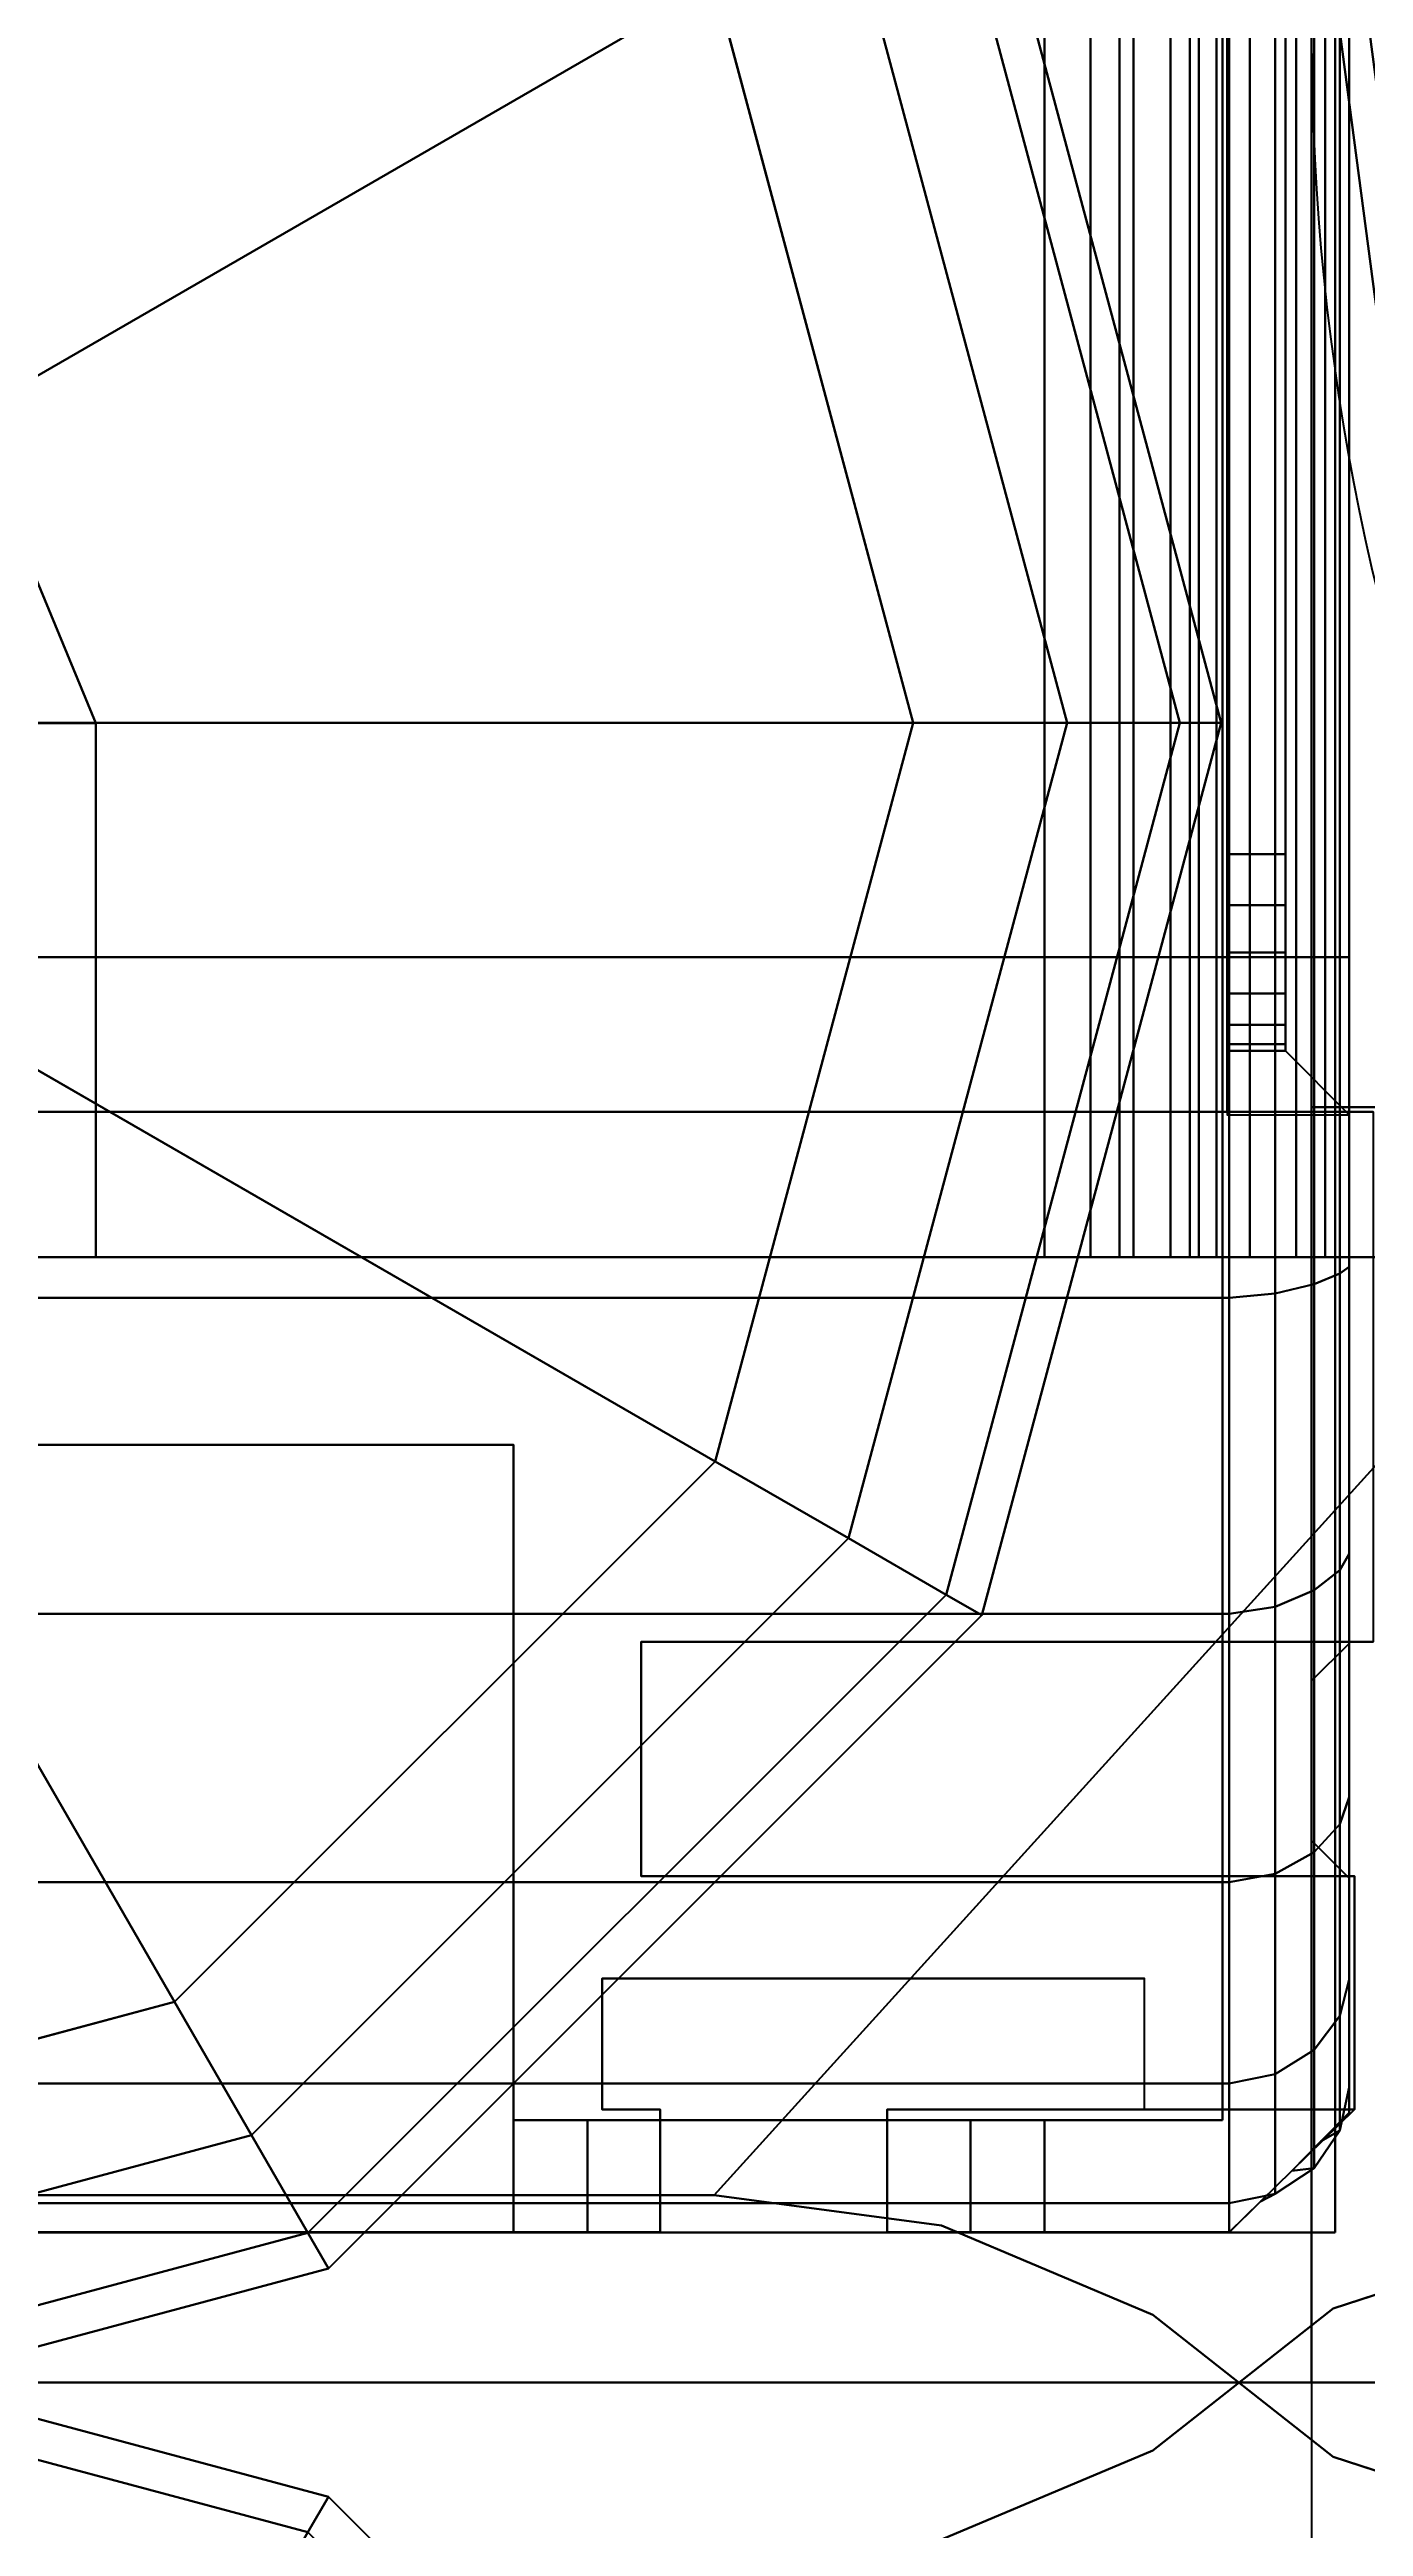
# Model space of a CAD drawing. Extents: x -170 to 1783, y -20 to 1205.
# Drawn here: x 1084.908 to 1085.608, y 255.658 to 256.979 of the extents above; entities that cross this region are included whole.
import ezdxf
from ezdxf.enums import TextEntityAlignment as Align

# ---------------------------------------------------------------- set-up
doc = ezdxf.new("R2010")
doc.units = 0
doc.header["$LTSCALE"] = 96
doc.header["$MEASUREMENT"] = 0
for name, color, linetype in [('A-FURN-3-PANEL-GLIDE', 7, 'Continuous'), ('A-FURN-3-PANEL-GLIDE-HOUSING', 7, 'Continuous'), ('A-FURN-3-PANEL-RACE', 7, 'Continuous'), ('A-FURN-3-PANEL-SIDE1', 7, 'Continuous'), ('A-FURN-3-PANEL-SIDE2', 7, 'Continuous'), ('A-FURN-3-PANEL-TOPCAP', 7, 'Continuous'), ('A-FURN-3-PANEL-TRIM', 7, 'Continuous'), ('A-FURN-3-WKSF-TRIM', 7, 'Continuous'), ('A-FURN-P-PNLS', 7, 'Continuous'), ('A-FURN-P-WKSF', 7, 'Continuous'), ('AFUPD-3-CSPT_3D', 7, 'Continuous'), ('AFUPD-3-RVBK_3D', 7, 'Continuous'), ('AFUPD-P', 7, 'Continuous'), ('MAIN_PANEL', 7, 'Continuous'), ('MAIN_STORAGE', 7, 'Continuous'), ('MAIN_WKSURF', 7, 'Continuous')]:
    doc.layers.add(name, color=color, linetype=linetype)

# ---------------------------------------------------------------- blocks, each defined once
blk = doc.blocks.new('EC-EFN-256')
at = {"layer": 'A-FURN-3-PANEL-GLIDE', "color": 20, "linetype": 'Continuous'}
for points in [[(22.6501, 1.8052, 0.2464), (22.6391, 1.8242, 0.1642), (23.115, 1.9517, 0.1642), (23.115, 1.9297, 0.2464)], [(22.6391, 1.8242, 0.1642), (22.6501, 1.8052, 0.0821), (23.115, 1.9297, 0.0821), (23.115, 1.9517, 0.1642)], [(23.115, 1.9297, 0.2464), (23.115, 1.9517, 0.1642), (23.5909, 1.8242, 0.1642), (23.5799, 1.8052, 0.2464)], [(23.115, 1.9517, 0.1642), (23.115, 1.9297, 0.0821), (23.5799, 1.8052, 0.0821), (23.5909, 1.8242, 0.1642)], [(22.6802, 1.7531, 0.3065), (22.6501, 1.8052, 0.2464), (23.115, 1.9297, 0.2464), (23.115, 1.8696, 0.3065)], [(22.6501, 1.8052, 0.0821), (22.6802, 1.7531, 0.022), (23.115, 1.8696, 0.022), (23.115, 1.9297, 0.0821)], [(23.115, 1.8696, 0.3065), (23.115, 1.9297, 0.2464), (23.5799, 1.8052, 0.2464), (23.5498, 1.7531, 0.3065)], [(23.115, 1.9297, 0.0821), (23.115, 1.8696, 0.022), (23.5498, 1.7531, 0.022), (23.5799, 1.8052, 0.0821)], [(22.7213, 1.682, 0.3285), (22.6802, 1.7531, 0.3065), (23.115, 1.8696, 0.3065), (23.115, 1.7875, 0.3285)], [(22.6802, 1.7531, 0.022), (22.7213, 1.682), (23.115, 1.7875), (23.115, 1.8696, 0.022)], [(23.115, 1.7875, 0.3285), (23.115, 1.8696, 0.3065), (23.5498, 1.7531, 0.3065), (23.5088, 1.682, 0.3285)], [(23.115, 1.8696, 0.022), (23.115, 1.7875), (23.5088, 1.682), (23.5498, 1.7531, 0.022)], [(23.5799, 1.8052, 0.2464), (23.5909, 1.8242, 0.1642), (23.9392, 1.4759, 0.1642), (23.9202, 1.4649, 0.2464)], [(23.5909, 1.8242, 0.1642), (23.5799, 1.8052, 0.0821), (23.9202, 1.4649, 0.0821), (23.9392, 1.4759, 0.1642)], [(23.5498, 1.7531, 0.3065), (23.5799, 1.8052, 0.2464), (23.9202, 1.4649, 0.2464), (23.8681, 1.4348, 0.3065)], [(23.5799, 1.8052, 0.0821), (23.5498, 1.7531, 0.022), (23.8681, 1.4348, 0.022), (23.9202, 1.4649, 0.0821)], [(23.0137, 1.1754, 0.3285), (22.7213, 1.682, 0.3285), (23.115, 1.7875, 0.3285), (23.115, 1.2025, 0.3285)], [(23.115, 1.2025, 0.3285), (23.115, 1.7875, 0.3285), (23.5088, 1.682, 0.3285), (23.2163, 1.1754, 0.3285)], [(23.5088, 1.682, 0.3285), (23.5498, 1.7531, 0.3065), (23.8681, 1.4348, 0.3065), (23.797, 1.3937, 0.3285)], [(23.5498, 1.7531, 0.022), (23.5088, 1.682), (23.797, 1.3937), (23.8681, 1.4348, 0.022)], [(22.9396, 1.1013, 0.3285), (22.433, 1.3937, 0.3285), (22.7213, 1.682, 0.3285), (23.0137, 1.1754, 0.3285)], [(23.2163, 1.1754, 0.3285), (23.5088, 1.682, 0.3285), (23.797, 1.3937, 0.3285), (23.2904, 1.1013, 0.3285)], [(23.9202, 1.4649, 0.2464), (23.9392, 1.4759, 0.1642), (24.0668, 1, 0.1642), (24.0447, 1, 0.2464)], [(23.9392, 1.4759, 0.1642), (23.9202, 1.4649, 0.0821), (24.0447, 1, 0.0821), (24.0668, 1, 0.1642)], [(23.8681, 1.4348, 0.3065), (23.9202, 1.4649, 0.2464), (24.0447, 1, 0.2464), (23.9846, 1, 0.3065)], [(23.9202, 1.4649, 0.0821), (23.8681, 1.4348, 0.022), (23.9846, 1, 0.022), (24.0447, 1, 0.0821)], [(23.797, 1.3937, 0.3285), (23.8681, 1.4348, 0.3065), (23.9846, 1, 0.3065), (23.9025, 1, 0.3285)], [(23.8681, 1.4348, 0.022), (23.797, 1.3937), (23.9025, 1), (23.9846, 1, 0.022)], [(22.9125, 1, 0.3285), (22.3275, 1, 0.3285), (22.433, 1.3937, 0.3285), (22.9396, 1.1013, 0.3285)], [(23.2904, 1.1013, 0.3285), (23.797, 1.3937, 0.3285), (23.9025, 1, 0.3285), (23.3175, 1, 0.3285)]]:
    blk.add_3dface(points, dxfattribs=at)
at = {"layer": 'A-FURN-3-PANEL-GLIDE', "color": 20, "linetype": 'Continuous', "invisible_edges": 12}
for points in [[(23.115, 1), (23.115, 1.7875), (22.7213, 1.682)], [(23.115, 1), (23.5088, 1.682), (23.115, 1.7875)], [(23.115, 1), (22.7213, 1.682), (22.433, 1.3937)], [(23.115, 1), (23.797, 1.3937), (23.5088, 1.682)], [(23.115, 1), (22.433, 1.3937), (22.3275, 1)], [(23.115, 1), (23.9025, 1), (23.797, 1.3937)]]:
    blk.add_3dface(points, dxfattribs=at)
at = {"layer": 'A-FURN-3-PANEL-GLIDE-HOUSING', "color": 40, "linetype": 'Continuous'}
for points in [[(23.1152, 1.3517, 3.6147), (22.8656, 1.2483, 3.6147), (22.8656, 1.2483, 4.1997), (23.1152, 1.3517, 4.1997)], [(23.1152, 1.3517, 4.1997), (22.8656, 1.2483, 4.1997), (22.8939, 1.22, 4.2397), (23.1152, 1.3117, 4.2397)], [(23.1152, 1.3117, 3.5747), (22.8939, 1.22, 3.5747), (22.8656, 1.2483, 3.6147), (23.1152, 1.3517, 3.6147)], [(23.1152, 1.3517, 4.1997), (23.1152, 1.3117, 4.2397), (23.4, 1.3117, 4.2397), (23.4, 1.3517, 4.1997)], [(23.1152, 1.3517, 4.1997), (23.4, 1.3517, 4.1997), (23.4, 1.3517, 3.6147), (23.1152, 1.3517, 3.6147)], [(23.1152, 1.3117, 3.5747), (23.1152, 1.3517, 3.6147), (23.4, 1.3517, 3.6147), (23.4, 1.3117, 3.5747)]]:
    blk.add_3dface(points, dxfattribs=at)
at = {"layer": 'A-FURN-3-PANEL-RACE', "color": 40, "linetype": 'Continuous'}
for points, invisible_edges in [([(0.08, 2.0125, 3.515), (0.08, 2.0125, 0.3963), (23.92, 2.0125, 0.3963), (23.92, 2.0125, 3.515)], 8), ([(0.5, 1.5745, 0.3963), (23.5, 1.5745, 0.3963), (0.08, 2.0125, 0.3963), (0.08, 1.5745, 0.3963)], 3), ([(23.5, 1.5745, 0.3963), (23.92, 1.5745, 0.3963), (23.92, 2.0125, 0.3963), (0.08, 2.0125, 0.3963)], 8), ([(0.6, 2.0125, 4.0847), (0.6, 2.0125, 3.515), (23.4, 2.0125, 3.515), (23.4, 2.0125, 4.0847)], 2), ([(23.4, 1.9525, 3.515), (23.4, 1.9525, 4.0847), (23.4, 2.0125, 4.0847), (23.4, 2.0125, 3.515)], 2), ([(23.86, 1.9525, 3.515), (23.4, 1.9525, 3.515), (23.4, 2.0125, 3.515), (23.92, 2.0125, 3.515)], 8), ([(23.4, 1.9493, 4.1093), (23.4, 2.0072, 4.1248), (23.4, 2.0125, 4.0847), (23.4, 1.9525, 4.0847)], 5), ([(23.86, 1.5745, 3.515), (23.86, 1.9525, 3.515), (23.92, 2.0125, 3.515), (23.92, 1.5745, 3.515)], 2), ([(23.92, 1.8575, 3.1951), (23.92, 2.0125, 3.515), (23.92, 2.0125, 0.3963), (23.92, 1.8575, 1.4986)], 5), ([(23.92, 1.8181, 1.4986), (23.92, 1.8575, 1.4986), (23.92, 2.0125, 0.3963), (23.92, 1.5745, 0.3963)], 10), ([(23.92, 1.5745, 3.245), (23.92, 1.5745, 3.515), (23.92, 2.0125, 3.515), (23.92, 1.8575, 3.1951)], 4), ([(23.4, 1.9398, 4.1322), (23.4, 1.9918, 4.1622), (23.4, 2.0072, 4.1248), (23.4, 1.9493, 4.1093)], 5), ([(23.4, 1.9247, 4.1519), (23.4, 1.9671, 4.1943), (23.4, 1.9918, 4.1622), (23.4, 1.9398, 4.1322)], 5), ([(23.4, 1.905, 4.1669), (23.4, 1.935, 4.2189), (23.4, 1.9671, 4.1943), (23.4, 1.9247, 4.1519)], 5), ([(23.86, 1.9525, 0.4563), (0.14, 1.9525, 0.4563), (0.14, 1.9525, 3.515), (23.86, 1.9525, 3.515)], 4), ([(0.5, 1.5745, 0.4563), (0.14, 1.5745, 0.4563), (0.14, 1.9525, 0.4563), (23.5, 1.5745, 0.4563)], 12), ([(23.5, 1.5745, 0.4563), (0.14, 1.9525, 0.4563), (23.86, 1.9525, 0.4563), (23.86, 1.5745, 0.4563)], 1), ([(23.4, 1.9525, 3.515), (0.6, 1.9525, 3.515), (0.6, 1.9525, 4.0847), (23.4, 1.9525, 4.0847)], 1), ([(23.86, 1.9525, 0.4563), (23.86, 1.9525, 3.515), (23.86, 1.8575, 3.1951), (23.86, 1.8575, 1.4986)], 10), ([(23.86, 1.5745, 0.4563), (23.86, 1.9525, 0.4563), (23.86, 1.8575, 1.4986), (23.86, 1.8181, 1.4986)], 10), ([(23.86, 1.8575, 3.1951), (23.86, 1.9525, 3.515), (23.86, 1.5745, 3.515), (23.86, 1.5745, 3.245)], 1), ([(23.4, 1.8821, 4.1764), (23.4, 1.8976, 4.2344), (23.4, 1.935, 4.2189), (23.4, 1.905, 4.1669)], 5), ([(23.4, 1.8575, 4.1797), (23.4, 1.8575, 4.2397), (23.4, 1.8976, 4.2344), (23.4, 1.8821, 4.1764)], 4), ([(23.86, 1.5745, 1.7894), (23.86, 1.5745, 0.4563), (23.86, 1.8181, 1.4986), (23.86, 1.614, 1.7894)], 2), ([(23.92, 1.614, 1.7894), (23.92, 1.8181, 1.4986), (23.92, 1.5745, 0.3963), (23.92, 1.5745, 1.7894)], 2), ([(23.5, 1.2625, 0.3963), (23.5, 1.5745, 0.3963), (0.5, 1.5745, 0.3963), (21.902, 1.2625, 0.3963)], 6), ([(23.5, 1.2625, 0.4563), (21.902, 1.2625, 0.4563), (0.5, 1.5745, 0.4563), (23.5, 1.5745, 0.4563)], 6), ([(23.5, 1.5745, 0.3963), (23.5, 1.5745, 0.4563), (23.86, 1.5745, 0.4563), (23.92, 1.5745, 0.3963)], 4), ([(23.92, 1.5745, 0.3963), (23.86, 1.5745, 0.4563), (23.86, 1.5745, 1.7894), (23.92, 1.5745, 1.7894)], 1)]:
    blk.add_3dface(points, dxfattribs=dict(at, invisible_edges=invisible_edges))
for points in [[(0.6, 2.0072, 4.1248), (0.6, 2.0125, 4.0847), (23.4, 2.0125, 4.0847), (23.4, 2.0072, 4.1248)], [(0.6, 1.9918, 4.1622), (0.6, 2.0072, 4.1248), (23.4, 2.0072, 4.1248), (23.4, 1.9918, 4.1622)], [(0.6, 1.9671, 4.1943), (0.6, 1.9918, 4.1622), (23.4, 1.9918, 4.1622), (23.4, 1.9671, 4.1943)], [(0.6, 1.935, 4.2189), (0.6, 1.9671, 4.1943), (23.4, 1.9671, 4.1943), (23.4, 1.935, 4.2189)], [(23.4, 1.9493, 4.1093), (23.4, 1.9525, 4.0847), (0.6, 1.9525, 4.0847), (0.6, 1.9493, 4.1093)], [(23.4, 1.9398, 4.1322), (23.4, 1.9493, 4.1093), (0.6, 1.9493, 4.1093), (0.6, 1.9398, 4.1322)], [(23.4, 1.9247, 4.1519), (23.4, 1.9398, 4.1322), (0.6, 1.9398, 4.1322), (0.6, 1.9247, 4.1519)], [(0.6, 1.8976, 4.2344), (0.6, 1.935, 4.2189), (23.4, 1.935, 4.2189), (23.4, 1.8976, 4.2344)], [(23.4, 1.905, 4.1669), (23.4, 1.9247, 4.1519), (0.6, 1.9247, 4.1519), (0.6, 1.905, 4.1669)], [(23.4, 1.8821, 4.1764), (23.4, 1.905, 4.1669), (0.6, 1.905, 4.1669), (0.6, 1.8821, 4.1764)], [(0.6, 1.8575, 4.2397), (0.6, 1.8976, 4.2344), (23.4, 1.8976, 4.2344), (23.4, 1.8575, 4.2397)], [(23.4, 1.8575, 4.1797), (23.4, 1.8821, 4.1764), (0.6, 1.8821, 4.1764), (0.6, 1.8575, 4.1797)], [(0.6, 1.8575, 4.1797), (0.6, 1.8575, 4.2397), (23.4, 1.8575, 4.2397), (23.4, 1.8575, 4.1797)], [(23.86, 1.8575, 1.4986), (23.86, 1.8575, 3.1951), (23.92, 1.8575, 3.1951), (23.92, 1.8575, 1.4986)], [(23.92, 1.8181, 1.4986), (23.86, 1.8181, 1.4986), (23.86, 1.8575, 1.4986), (23.92, 1.8575, 1.4986)], [(23.86, 1.8575, 3.1951), (23.86, 1.5745, 3.245), (23.92, 1.5745, 3.245), (23.92, 1.8575, 3.1951)], [(23.92, 1.614, 1.7894), (23.86, 1.614, 1.7894), (23.86, 1.8181, 1.4986), (23.92, 1.8181, 1.4986)], [(23.92, 1.5745, 1.7894), (23.86, 1.5745, 1.7894), (23.86, 1.614, 1.7894), (23.92, 1.614, 1.7894)], [(23.5, 1.2625, 0.3963), (23.5, 1.2625, 0.4563), (23.5, 1.5745, 0.4563), (23.5, 1.5745, 0.3963)], [(23.86, 1.5745, 3.245), (23.86, 1.5745, 3.515), (23.92, 1.5745, 3.515), (23.92, 1.5745, 3.245)]]:
    blk.add_3dface(points, dxfattribs=at)
at = {"layer": 'A-FURN-3-PANEL-SIDE1', "color": 7, "linetype": 'Continuous'}
for points in [[(23.3224, 1.955, 55.7401), (23.3228, 0.045, 55.7401), (0.6776, 0.045, 55.7401), (0.6776, 1.955, 55.7401)], [(23.3224, 0.045, 4.2397), (23.3224, 1.955, 4.2397), (0.6776, 1.955, 4.2397), (0.6776, 0.045, 4.2397)], [(23.3228, 0.045, 55.7401), (23.3224, 1.955, 55.7401), (23.3224, 1.955, 4.2397), (23.3224, 0.045, 4.2397)]]:
    blk.add_3dface(points, dxfattribs=at)
at = {"layer": 'A-FURN-3-PANEL-SIDE2', "color": 7, "linetype": 'Continuous'}
blk.add_3dface([(0.6776, 1.955, 55.7401), (0.6776, 1.955, 4.2397), (23.3224, 1.955, 4.2397), (23.3224, 1.955, 55.7401)], dxfattribs=at)
at = {"layer": 'A-FURN-3-PANEL-TOPCAP', "color": 60, "linetype": 'Continuous'}
for points, invisible_edges in [([(0.76, 2.02, 56.286), (0.76, 2.02, 56.161), (23.24, 2.02, 56.161), (23.24, 2.02, 56.286)], 5), ([(23.24, 2, 56.141), (23.24, 2.02, 56.161), (0.76, 2.02, 56.161), (0.76, 2, 56.141)], 5), ([(23.24, 2.02, 56.036), (23.24, 2, 56.056), (0.76, 2, 56.056), (0.76, 2.02, 56.036)], 5), ([(0.76, 2.02, 56.036), (0.815, 2.02, 55.7741), (23.185, 2.02, 55.7741), (23.24, 2.02, 56.036)], 5), ([(23.185, 2.02, 55.7741), (0.815, 2.02, 55.7741), (0.815, 1.986, 55.7401), (23.185, 1.986, 55.7401)], 10), ([(23.185, 2.02, 55.7741), (23.185, 1.986, 55.7401), (23.2122, 1.986, 55.7365), (23.221, 2.02, 55.7693)], 5), ([(23.185, 2.02, 55.7741), (23.221, 2.02, 55.7693), (23.3404, 2.02, 56.0218), (23.24, 2.02, 56.036)], 10), ([(23.221, 2.02, 55.7693), (23.2122, 1.986, 55.7365), (23.2375, 1.986, 55.726), (23.2545, 2.02, 55.7554)], 5), ([(23.4331, 2.02, 55.9807), (23.3404, 2.02, 56.0218), (23.221, 2.02, 55.7693), (23.2545, 2.02, 55.7554)], 10), ([(23.2545, 2.02, 55.7554), (23.2375, 1.986, 55.726), (23.2593, 1.986, 55.7093), (23.2833, 2.02, 55.7333)], 5), ([(23.4051, 2.02, 56.2633), (23.24, 2.02, 56.286), (23.24, 2.02, 56.161), (23.3727, 2.02, 56.1426)], 10), ([(23.3727, 2.02, 56.1426), (23.24, 2.02, 56.161), (23.24, 2, 56.141), (23.3676, 2, 56.1232)], 10), ([(23.3456, 2, 56.0411), (23.24, 2, 56.056), (23.24, 2.02, 56.036), (23.3404, 2.02, 56.0218)], 10), ([(23.2545, 2.02, 55.7554), (23.2833, 2.02, 55.7333), (23.5111, 2.02, 55.9159), (23.4331, 2.02, 55.9807)], 10), ([(23.2833, 2.02, 55.7333), (23.2593, 1.986, 55.7093), (23.276, 1.986, 55.6875), (23.3054, 2.02, 55.7045)], 5), ([(23.3054, 2.02, 55.7045), (23.276, 1.986, 55.6875), (23.2864, 1.986, 55.6622), (23.3193, 2.02, 55.671)], 5), ([(23.5685, 2.02, 55.8323), (23.5111, 2.02, 55.9159), (23.2833, 2.02, 55.7333), (23.3054, 2.02, 55.7045)], 10), ([(23.3193, 2.02, 55.671), (23.2864, 1.986, 55.6622), (23.29, 1.986, 55.635), (23.324, 2.02, 55.635)], 1), ([(23.3054, 2.02, 55.7045), (23.3193, 2.02, 55.671), (23.601, 2.02, 55.7363), (23.5685, 2.02, 55.8323)], 10), ([(23.3193, 2.02, 55.671), (23.324, 2.02, 55.635), (23.606, 2.02, 55.635), (23.601, 2.02, 55.7363)], 8), ([(23.324, 2.02, 55.635), (23.324, -0.02, 55.635), (23.606, -0.02, 55.635), (23.606, 2.02, 55.635)], 5), ([(23.4431, 2, 55.9981), (23.3456, 2, 56.0411), (23.3404, 2.02, 56.0218), (23.4331, 2.02, 55.9807)], 10), ([(23.4956, 2.02, 56.0891), (23.3727, 2.02, 56.1426), (23.3676, 2, 56.1232), (23.4856, 2, 56.0717)], 10), ([(23.5581, 2.02, 56.1974), (23.4051, 2.02, 56.2633), (23.3727, 2.02, 56.1426), (23.4956, 2.02, 56.0891)], 10), ([(23.5252, 2, 55.9301), (23.4431, 2, 55.9981), (23.4331, 2.02, 55.9807), (23.5111, 2.02, 55.9159)], 10), ([(23.5995, 2.02, 56.0044), (23.4956, 2.02, 56.0891), (23.4856, 2, 56.0717), (23.5854, 2, 55.9903)], 10), ([(23.6879, 2.02, 56.0929), (23.5581, 2.02, 56.1974), (23.4956, 2.02, 56.0891), (23.5995, 2.02, 56.0044)], 10), ([(23.5858, 2, 55.8424), (23.5252, 2, 55.9301), (23.5111, 2.02, 55.9159), (23.5685, 2.02, 55.8323)], 10), ([(23.6202, 2, 55.7415), (23.5858, 2, 55.8424), (23.5685, 2.02, 55.8323), (23.601, 2.02, 55.7363)], 10), ([(23.6768, 2.02, 55.8949), (23.5995, 2.02, 56.0044), (23.5854, 2, 55.9903), (23.6595, 2, 55.8849)], 10), ([(23.7851, 2.02, 55.9575), (23.6879, 2.02, 56.0929), (23.5995, 2.02, 56.0044), (23.6768, 2.02, 55.8949)], 10), ([(23.6259, 2, 55.635), (23.6202, 2, 55.7415), (23.601, 2.02, 55.7363), (23.606, 2.02, 55.635)], 2), ([(23.606, 2.02, 55.635), (23.606, -0.02, 55.635), (23.6259, 0, 55.635), (23.6259, 2, 55.635)], 5), ([(23.7217, 2.02, 55.7687), (23.6768, 2.02, 55.8949), (23.6595, 2, 55.8849), (23.7024, 2, 55.7635)], 10), ([(23.8425, 2.02, 55.8011), (23.7851, 2.02, 55.9575), (23.6768, 2.02, 55.8949), (23.7217, 2.02, 55.7687)], 10), ([(23.731, 2.02, 55.635), (23.7217, 2.02, 55.7687), (23.7024, 2, 55.7635), (23.711, 2, 55.635)], 2), ([(23.711, 2, 55.635), (23.711, 0, 55.635), (23.731, -0.02, 55.635), (23.731, 2.02, 55.635)], 5), ([(23.856, 2.02, 55.635), (23.8425, 2.02, 55.8011), (23.7217, 2.02, 55.7687), (23.731, 2.02, 55.635)], 2), ([(23.856, -0.02, 55.635), (23.856, 2.02, 55.635), (23.731, 2.02, 55.635), (23.731, -0.02, 55.635)], 5), ([(23.8715, 2.0047, 55.635), (23.856, 2.02, 55.635), (23.856, -0.02, 55.635), (23.8715, -0.0047, 55.635)], 10), ([(0.76, 2, 56.141), (0.76, 2, 56.056), (23.24, 2, 56.056), (23.24, 2, 56.141)], 5), ([(23.3676, 2, 56.1232), (23.24, 2, 56.141), (23.24, 2, 56.056), (23.3456, 2, 56.0411)], 10), ([(23.4856, 2, 56.0717), (23.3676, 2, 56.1232), (23.3456, 2, 56.0411), (23.4431, 2, 55.9981)], 10), ([(23.5854, 2, 55.9903), (23.4856, 2, 56.0717), (23.4431, 2, 55.9981), (23.5252, 2, 55.9301)], 10), ([(23.6595, 2, 55.8849), (23.5854, 2, 55.9903), (23.5252, 2, 55.9301), (23.5858, 2, 55.8424)], 10), ([(23.7024, 2, 55.7635), (23.6595, 2, 55.8849), (23.5858, 2, 55.8424), (23.6202, 2, 55.7415)], 10), ([(23.711, 2, 55.635), (23.7024, 2, 55.7635), (23.6202, 2, 55.7415), (23.6259, 2, 55.635)], 2), ([(23.711, 0, 55.635), (23.711, 2, 55.635), (23.6259, 2, 55.635), (23.6259, 0, 55.635)], 5), ([(23.8715, -0.0047, 55.635), (23.8871, 0.0106, 55.635), (23.8871, 1.9894, 55.635), (23.8715, 2.0047, 55.635)], 10), ([(23.9035, 1.9727, 55.635), (23.8871, 1.9894, 55.635), (23.8871, 0.0106, 55.635), (23.9035, 0.0273, 55.635)], 10), ([(23.9035, 0.0273, 55.635), (23.92, 0.044, 55.635), (23.92, 1.956, 55.635), (23.9035, 1.9727, 55.635)], 8)]:
    blk.add_3dface(points, dxfattribs=dict(at, invisible_edges=invisible_edges))
for points in [[(23.24, 2.02, 56.286), (23.24, 2.0151, 56.3105), (0.76, 2.0151, 56.3105), (0.76, 2.02, 56.286)], [(23.24, 2.0151, 56.3105), (23.24, 2.0013, 56.3313), (0.76, 2.0013, 56.3313), (0.76, 2.0151, 56.3105)], [(23.24, 2.02, 56.286), (23.4051, 2.02, 56.2633), (23.4087, 2.0151, 56.2864), (23.24, 2.0151, 56.3105)], [(23.24, 2.0151, 56.3105), (23.4087, 2.0151, 56.2864), (23.4144, 2.0013, 56.3065), (23.24, 2.0013, 56.3313)], [(23.29, 1.955, 55.635), (23.324, 1.955, 55.635), (23.324, 2.02, 55.635), (23.29, 1.986, 55.635)], [(23.4051, 2.02, 56.2633), (23.5581, 2.02, 56.1974), (23.5669, 2.0151, 56.2168), (23.4087, 2.0151, 56.2864)], [(23.4087, 2.0151, 56.2864), (23.5669, 2.0151, 56.2168), (23.5775, 2.0013, 56.2349), (23.4144, 2.0013, 56.3065)], [(23.5581, 2.02, 56.1974), (23.6879, 2.02, 56.0929), (23.7022, 2.0151, 56.1072), (23.5669, 2.0151, 56.2168)], [(23.5669, 2.0151, 56.2168), (23.7022, 2.0151, 56.1072), (23.7172, 2.0013, 56.1222), (23.5775, 2.0013, 56.2349)], [(23.6879, 2.02, 56.0929), (23.7851, 2.02, 55.9575), (23.8045, 2.0151, 55.9663), (23.7022, 2.0151, 56.1072)], [(23.7022, 2.0151, 56.1072), (23.8045, 2.0151, 55.9663), (23.8226, 2.0013, 55.977), (23.7172, 2.0013, 56.1222)], [(23.7851, 2.02, 55.9575), (23.8425, 2.02, 55.8011), (23.8656, 2.0151, 55.8048), (23.8045, 2.0151, 55.9663)], [(23.8045, 2.0151, 55.9663), (23.8656, 2.0151, 55.8048), (23.8857, 2.0013, 55.8104), (23.8226, 2.0013, 55.977)], [(23.8425, 2.02, 55.8011), (23.856, 2.02, 55.635), (23.8715, 2.0047, 55.635), (23.8656, 2.0151, 55.8048)], [(23.8656, 2.0151, 55.8048), (23.8715, 2.0047, 55.635), (23.8871, 1.9894, 55.635), (23.8857, 2.0013, 55.8104)], [(23.24, 2.0013, 56.3313), (23.24, 1.9805, 56.3451), (0.76, 1.9805, 56.3451), (0.76, 2.0013, 56.3313)], [(23.24, 2.0013, 56.3313), (23.4144, 2.0013, 56.3065), (23.4194, 1.9805, 56.3203), (23.24, 1.9805, 56.3451)], [(23.4144, 2.0013, 56.3065), (23.5775, 2.0013, 56.2349), (23.5864, 1.9805, 56.248), (23.4194, 1.9805, 56.3203)], [(23.5775, 2.0013, 56.2349), (23.7172, 2.0013, 56.1222), (23.7287, 1.9805, 56.1337), (23.5864, 1.9805, 56.248)], [(23.7172, 2.0013, 56.1222), (23.8226, 2.0013, 55.977), (23.8356, 1.9805, 55.9859), (23.7287, 1.9805, 56.1337)], [(23.8226, 2.0013, 55.977), (23.8857, 2.0013, 55.8104), (23.8994, 1.9805, 55.8155), (23.8356, 1.9805, 55.9859)], [(23.8857, 2.0013, 55.8104), (23.8871, 1.9894, 55.635), (23.9035, 1.9727, 55.635), (23.8994, 1.9805, 55.8155)], [(23.185, 1.955, 55.7401), (23.185, 1.986, 55.7401), (0.815, 1.986, 55.7401), (0.815, 1.955, 55.7401)], [(23.185, 1.955, 55.7401), (23.2122, 1.955, 55.7365), (23.2122, 1.986, 55.7365), (23.185, 1.986, 55.7401)], [(23.2122, 1.955, 55.7365), (23.2375, 1.955, 55.726), (23.2375, 1.986, 55.726), (23.2122, 1.986, 55.7365)], [(23.2375, 1.955, 55.726), (23.2593, 1.955, 55.7093), (23.2593, 1.986, 55.7093), (23.2375, 1.986, 55.726)], [(23.2593, 1.955, 55.7093), (23.276, 1.955, 55.6875), (23.276, 1.986, 55.6875), (23.2593, 1.986, 55.7093)], [(23.276, 1.955, 55.6875), (23.2864, 1.955, 55.6622), (23.2864, 1.986, 55.6622), (23.276, 1.986, 55.6875)], [(23.2864, 1.955, 55.6622), (23.29, 1.955, 55.635), (23.29, 1.986, 55.635), (23.2864, 1.986, 55.6622)], [(23.24, 1.9805, 56.3451), (23.24, 1.956, 56.35), (0.76, 1.956, 56.35), (0.76, 1.9805, 56.3451)], [(23.24, 1.9805, 56.3451), (23.4194, 1.9805, 56.3203), (23.4216, 1.956, 56.3252), (23.24, 1.956, 56.35)], [(23.4194, 1.9805, 56.3203), (23.5864, 1.9805, 56.248), (23.5901, 1.956, 56.2528), (23.4216, 1.956, 56.3252)], [(23.5864, 1.9805, 56.248), (23.7287, 1.9805, 56.1337), (23.7332, 1.956, 56.1382), (23.5901, 1.956, 56.2528)], [(23.7287, 1.9805, 56.1337), (23.8356, 1.9805, 55.9859), (23.8405, 1.956, 55.9895), (23.7332, 1.956, 56.1382)], [(23.8356, 1.9805, 55.9859), (23.8994, 1.9805, 55.8155), (23.9043, 1.956, 55.8177), (23.8405, 1.956, 55.9895)], [(23.8994, 1.9805, 55.8155), (23.9035, 1.9727, 55.635), (23.92, 1.956, 55.635), (23.9043, 1.956, 55.8177)], [(0.76, 0.044, 56.35), (0.76, 1.956, 56.35), (23.24, 1.956, 56.35), (23.24, 0.044, 56.35)], [(23.4216, 0.044, 56.3252), (23.24, 0.044, 56.35), (23.24, 1.956, 56.35), (23.4216, 1.956, 56.3252)], [(23.5901, 0.044, 56.2528), (23.4216, 0.044, 56.3252), (23.4216, 1.956, 56.3252), (23.5901, 1.956, 56.2528)], [(23.7332, 0.044, 56.1382), (23.5901, 0.044, 56.2528), (23.5901, 1.956, 56.2528), (23.7332, 1.956, 56.1382)], [(23.8405, 0.044, 55.9895), (23.7332, 0.044, 56.1382), (23.7332, 1.956, 56.1382), (23.8405, 1.956, 55.9895)], [(23.9043, 0.044, 55.8177), (23.8405, 0.044, 55.9895), (23.8405, 1.956, 55.9895), (23.9043, 1.956, 55.8177)], [(23.92, 0.044, 55.635), (23.9043, 0.044, 55.8177), (23.9043, 1.956, 55.8177), (23.92, 1.956, 55.635)]]:
    blk.add_3dface(points, dxfattribs=at)
at = {"layer": 'A-FURN-3-PANEL-TRIM', "color": 60, "linetype": 'Continuous'}
for points in [[(23.4, 0.3185, 3.5747), (23.4, 2.1348, 3.5747), (23.4, 2.1348, 4.2397), (23.4, 0.3185, 4.2397)], [(23.4, 2.1348, 3.8013), (23.9, 1.6815, 3.8013), (23.9, 1.6815, 4.013), (23.4, 2.1348, 4.013)], [(24.0735, 2.1159, 4.013), (24.0395, 2.0114, 4.013), (24.0395, 2.0114, 4.2397), (24.0735, 2.1159, 4.2397)], [(24.0735, 2.1159, 3.5747), (24.0395, 2.0114, 3.5747), (24.0395, 2.0114, 3.8013), (24.0735, 2.1159, 3.8013)], [(23.3224, 1.955, 4.2397), (23.3224, 2.0328, 4.2397), (23.3224, 2.0328, 55.635), (23.3224, 1.955, 55.635)], [(23.605, 1.6426, 55.635), (23.605, 2.0328, 55.635), (23.605, 2.0328, 4.2397), (23.605, 1.6426, 4.2397)], [(23.8543, 2.0228, 4.2397), (23.8543, 2.0228, 55.635), (23.7299, 2.0228, 55.635), (23.7299, 2.0228, 4.2397)], [(23.7299, 2.0228, 55.635), (23.7299, 1.6426, 55.635), (23.7299, 1.6426, 4.2397), (23.7299, 2.0228, 4.2397)], [(23.9198, 1.956, 4.2397), (23.9198, 1.956, 55.635), (23.8543, 2.0228, 55.635), (23.8543, 2.0228, 4.2397)], [(23.9198, 1.956, 55.635), (23.9198, 1.7737, 55.635), (23.8543, 1.7737, 55.635), (23.8543, 2.0228, 55.635)], [(24.0395, 2.0114, 4.013), (23.9639, 1.9153, 4.013), (23.9639, 1.9153, 4.2397), (24.0395, 2.0114, 4.2397)], [(24.0395, 2.0114, 3.5747), (23.9639, 1.9153, 3.5747), (23.9639, 1.9153, 3.8013), (24.0395, 2.0114, 3.8013)], [(23.9198, 1.7737, 55.635), (23.9198, 1.956, 55.635), (23.9198, 1.956, 4.2397), (23.9198, 1.7737, 4.2397)], [(23.9639, 1.9153, 4.013), (23.9163, 1.8027, 4.013), (23.9163, 1.8027, 4.2397), (23.9639, 1.9153, 4.2397)], [(23.9639, 1.9153, 3.5747), (23.9163, 1.8027, 3.5747), (23.9163, 1.8027, 3.8013), (23.9639, 1.9153, 3.8013)], [(23.7845, 1.6218, 55.635), (23.7845, 1.9109, 55.635), (23.7845, 1.9109, 4.2397), (23.7845, 1.6218, 4.2397)], [(23.8543, 1.9109, 55.635), (23.8543, 1.7737, 55.635), (23.8543, 1.7737, 4.2397), (23.8543, 1.9109, 4.2397)], [(23.9163, 1.8027, 4.013), (23.9, 1.6815, 4.013), (23.9, 1.6815, 4.2397), (23.9163, 1.8027, 4.2397)], [(23.9163, 1.8027, 3.5747), (23.9, 1.6815, 3.5747), (23.9, 1.6815, 3.8013), (23.9163, 1.8027, 3.8013)], [(23.8543, 1.7737, 4.2397), (23.8543, 1.7737, 55.635), (23.9198, 1.7737, 55.635), (23.9198, 1.7737, 4.2397)], [(23.9, 1.6815, 4.2397), (23.9, 1.6815, 3.5747), (23.9, 0.3185, 3.5747), (23.9, 0.3185, 4.2397)], [(23.8543, 1.6527, 55.635), (23.8543, 1.6218, 55.635), (23.8543, 1.6218, 4.2397), (23.8543, 1.6527, 4.2397)], [(23.9198, 1.6527, 4.2397), (23.9198, 1.6527, 55.635), (23.8543, 1.6527, 55.635), (23.8543, 1.6527, 4.2397)], [(23.9198, 1.6527, 55.635), (23.9198, 1.6527, 4.2397), (23.9198, 0.3473, 4.2397), (23.9198, 0.3473, 55.635)], [(23.7299, 1.6426, 4.2397), (23.7299, 1.6426, 55.635), (23.605, 1.6426, 55.635), (23.605, 1.6426, 4.2397)], [(23.8543, 1.6218, 4.2397), (23.8543, 1.6218, 55.635), (23.7845, 1.6218, 55.635), (23.7845, 1.6218, 4.2397)]]:
    blk.add_3dface(points, dxfattribs=at)
for points, invisible_edges in [([(23.4, 2.1348, 3.5747), (23.4, 0.3185, 3.5747), (23.9, 0.3185, 3.5747), (23.9, 1.6815, 3.5747)], 10), ([(24.0735, 2.1159, 3.5747), (23.4, 2.1348, 3.5747), (23.9639, 1.9153, 3.5747), (24.0395, 2.0114, 3.5747)], 3), ([(23.9639, 1.9153, 3.5747), (23.4, 2.1348, 3.5747), (23.9, 1.6815, 3.5747), (23.9163, 1.8027, 3.5747)], 3), ([(23.4, 2.1348, 4.2397), (23.9, 1.6815, 4.2397), (23.9, 0.3185, 4.2397), (23.4, 0.3185, 4.2397)], 5), ([(24.0735, 2.1159, 4.2397), (24.0395, 2.0114, 4.2397), (23.9639, 1.9153, 4.2397), (23.4, 2.1348, 4.2397)], 12), ([(23.9639, 1.9153, 4.2397), (23.9163, 1.8027, 4.2397), (23.9, 1.6815, 4.2397), (23.4, 2.1348, 4.2397)], 12), ([(24.0735, 2.1159, 3.8013), (24.0395, 2.0114, 3.8013), (23.9639, 1.9153, 3.8013), (23.4, 2.1348, 3.8013)], 12), ([(23.9639, 1.9153, 3.8013), (23.9163, 1.8027, 3.8013), (23.9, 1.6815, 3.8013), (23.4, 2.1348, 3.8013)], 12), ([(24.0735, 2.1159, 4.013), (23.4, 2.1348, 4.013), (23.9639, 1.9153, 4.013), (24.0395, 2.0114, 4.013)], 3), ([(23.9639, 1.9153, 4.013), (23.4, 2.1348, 4.013), (23.9, 1.6815, 4.013), (23.9163, 1.8027, 4.013)], 3), ([(23.605, -0.0328, 55.635), (23.3224, -0.0328, 55.635), (23.3224, 2.0328, 55.635), (23.605, 2.0328, 55.635)], 8), ([(23.8543, 2.0228, 55.635), (23.8543, 1.9109, 55.635), (23.7845, 1.9109, 55.635), (23.7299, 2.0228, 55.635)], 6), ([(23.7845, 1.9109, 4.2397), (23.7845, 1.9109, 55.635), (23.8543, 1.9109, 55.635), (23.8543, 1.9109, 4.2397)], 2), ([(23.8543, 1.6527, 55.635), (23.9198, 1.6527, 55.635), (23.9198, 0.3473, 55.635), (23.8543, 0.3473, 55.635)], 8), ([(23.7299, 0.3574, 55.635), (23.605, 0.3574, 55.635), (23.605, 1.6426, 55.635), (23.7299, 1.6426, 55.635)], 10), ([(23.8543, 0.3782, 55.635), (23.7845, 0.3782, 55.635), (23.7845, 1.6218, 55.635), (23.8543, 1.6218, 55.635)], 10)]:
    blk.add_3dface(points, dxfattribs=dict(at, invisible_edges=invisible_edges))
at = {"layer": 'A-FURN-P-PNLS', "color": 60, "linetype": 'Continuous'}
for p, q in [((0, 2), (24, 2)), ((24, 2), (24, 0))]:
    blk.add_line(p, q, dxfattribs=at)
at = {"layer": 'MAIN_PANEL', "color": 7, "linetype": 'Continuous'}
for p in [(24, 2), (24, 2, 55.663), (24, 2)]:
    blk.add_point(p, dxfattribs=at)
blk = doc.blocks.new('EC-EFN-456')
at = {"layer": 'A-FURN-3-PANEL-GLIDE', "color": 20, "linetype": 'Continuous'}
for points in [[(0.0798, 1.4649, 0.2464), (0.0608, 1.4759, 0.1642), (0.4091, 1.8242, 0.1642), (0.4201, 1.8052, 0.2464)], [(0.0608, 1.4759, 0.1642), (0.0798, 1.4649, 0.0821), (0.4201, 1.8052, 0.0821), (0.4091, 1.8242, 0.1642)], [(-0.0447, 1, 0.2464), (-0.0668, 1, 0.1642), (0.0608, 1.4759, 0.1642), (0.0798, 1.4649, 0.2464)], [(-0.0668, 1, 0.1642), (-0.0447, 1, 0.0821), (0.0798, 1.4649, 0.0821), (0.0608, 1.4759, 0.1642)], [(0.0154, 1, 0.3065), (-0.0447, 1, 0.2464), (0.0798, 1.4649, 0.2464), (0.1319, 1.4348, 0.3065)], [(-0.0447, 1, 0.0821), (0.0154, 1, 0.022), (0.1319, 1.4348, 0.022), (0.0798, 1.4649, 0.0821)], [(0.0975, 1, 0.3285), (0.0154, 1, 0.3065), (0.1319, 1.4348, 0.3065), (0.203, 1.3937, 0.3285)], [(0.0154, 1, 0.022), (0.0975, 1), (0.203, 1.3937), (0.1319, 1.4348, 0.022)]]:
    blk.add_3dface(points, dxfattribs=at)
at = {"layer": 'A-FURN-3-PANEL-TRIM', "color": 60, "linetype": 'Continuous'}
for points, invisible_edges in [([(0.0361, 1.9153, 3.8013), (0.6, 2.1348, 3.8013), (-0.0735, 2.1159, 3.8013), (-0.0395, 2.0114, 3.8013)], 3), ([(0.0361, 1.9153, 4.013), (-0.0395, 2.0114, 4.013), (-0.0735, 2.1159, 4.013), (0.6, 2.1348, 4.013)], 12), ([(0.1, 1.6815, 3.8013), (0.6, 2.1348, 3.8013), (0.0361, 1.9153, 3.8013), (0.0837, 1.8027, 3.8013)], 3), ([(0.1, 1.6815, 4.013), (0.0837, 1.8027, 4.013), (0.0361, 1.9153, 4.013), (0.6, 2.1348, 4.013)], 12)]:
    blk.add_3dface(points, dxfattribs=dict(at, invisible_edges=invisible_edges))
for points in [[(-0.0395, 2.0114, 3.8013), (-0.0735, 2.1159, 3.8013), (-0.0735, 2.1159, 4.013), (-0.0395, 2.0114, 4.013)], [(0.0361, 1.9153, 3.8013), (-0.0395, 2.0114, 3.8013), (-0.0395, 2.0114, 4.013), (0.0361, 1.9153, 4.013)], [(0.0837, 1.8027, 3.8013), (0.0361, 1.9153, 3.8013), (0.0361, 1.9153, 4.013), (0.0837, 1.8027, 4.013)]]:
    blk.add_3dface(points, dxfattribs=at)
at = {"layer": 'A-FURN-P-PNLS', "color": 60, "linetype": 'Continuous'}
for p, q in [((0, 0), (0, 2)), ((0, 2), (48, 2))]:
    blk.add_line(p, q, dxfattribs=at)
at = {"layer": 'MAIN_PANEL', "color": 7, "linetype": 'Continuous'}
for p in [(0, 2), (0, 2, 55.663), (0, 2)]:
    blk.add_point(p, dxfattribs=at)
blk = doc.blocks.new('EC-WS-424-T')
at = {"layer": 'A-FURN-3-WKSF-TRIM', "color": 40, "linetype": 'Continuous'}
for points in [[(0.0619, -22.982, 28.941), (0.0466, -22.9861, 28.882), (0, -22.632, 28.882), (0.0158, -22.632, 28.941)], [(0.0466, -22.9861, 28.882), (0.0466, -22.9861, 27.868), (0, -22.632, 27.868), (0, -22.632, 28.882)], [(0.0466, -22.9861, 27.868), (0.0619, -22.982, 27.809), (0.0158, -22.632, 27.809), (0, -22.632, 27.868)], [(0.1036, -22.9708, 28.9842), (0.0619, -22.982, 28.941), (0.0158, -22.632, 28.941), (0.059, -22.632, 28.9842)], [(0.0619, -22.982, 27.809), (0.1036, -22.9708, 27.7658), (0.059, -22.632, 27.7658), (0.0158, -22.632, 27.809)]]:
    blk.add_3dface(points, dxfattribs=at)
at = {"layer": 'A-FURN-P-WKSF', "color": 7, "linetype": 'Continuous'}
blk.add_arc((1.25, -22.75), 1.25, 180, 270, dxfattribs=at)
at = {"layer": 'MAIN_WKSURF', "color": 7, "linetype": 'Continuous'}
blk.add_point((0, -24), dxfattribs=at)
blk.add_point((0, -24), dxfattribs=at)
blk = doc.blocks.new('EC-HP-1212-FPED')
at = {"layer": 'AFUPD-3-CSPT_3D', "color": 60, "linetype": 'Continuous', "invisible_edges": 2}
blk.add_3dface([(0, 21.875, 27.75), (0, 0.68, 27.75), (15.25, 0.68, 27.75), (15.25, 21.875, 27.75)], dxfattribs=at)
at = {"layer": 'AFUPD-3-CSPT_3D', "color": 60, "linetype": 'Continuous'}
for points in [[(0, 0.68), (0, 0.68, 27.75), (0, 21.875, 27.75), (0, 21.875)], [(15.25, 0.68, 27.75), (0, 0.68, 27.75), (0, 0, 27.75), (15.25, 0, 27.75)], [(15.25, 0.68), (15.25, 0.68, 2.73), (0, 0.68, 2.73), (0, 0.68)], [(0, 0.68, 2.73), (15.25, 0.68, 2.73), (15.25, 0.68, 27.75), (0, 0.68, 27.75)], [(0, 0, 26.15), (0, 0, 27.75), (0, 0.68, 27.75), (0, 0.68, 26.15)], [(0, 0, 27.75), (0, 0, 26.15), (15.25, 0, 26.15), (15.25, 0, 27.75)]]:
    blk.add_3dface(points, dxfattribs=at)
at = {"layer": 'AFUPD-3-RVBK_3D', "color": 60, "linetype": 'Continuous', "invisible_edges": 1}
blk.add_3dface([(0, 0.68, 27.75), (15.25, 0.68, 27.75), (15.25, 0.68, 2.73), (0, 0.68, 2.73)], dxfattribs=at)
at = {"layer": 'AFUPD-P', "color": 60, "linetype": 'Continuous'}
for p, q in [((0, 21.875), (0, 0)), ((0, 21.875), (0, 0)), ((0, 0), (15.25, 0)), ((0, 0), (15.25, 0))]:
    blk.add_line(p, q, dxfattribs=at)
at = {"layer": 'MAIN_STORAGE', "color": 7, "linetype": 'Continuous'}
blk.add_point((0, 0), dxfattribs=at)
blk.add_point((0, 0), dxfattribs=at)
blk.add_point((0, 0), dxfattribs=at)
blk.add_point((0, 0), dxfattribs=at)
blk.add_point((0, 0), dxfattribs=at)
blk.add_point((0, 0), dxfattribs=at)

msp = doc.modelspace()

# ---------------------------------------------------------------- block references
at = {"layer": 'MAIN_PANEL', "color": 47, "linetype": 'Continuous', "rotation": 270}
for name, p in [('EC-EFN-256', (1083.58075, 279.73489)), ('EC-EFN-456', (1083.58075, 255.73489))]:
    msp.add_blockref(name, p, dxfattribs=at)
at = {"layer": 'MAIN_STORAGE', "color": 47, "linetype": 'Continuous'}
ref = msp.add_blockref('EC-HP-1212-FPED', (1085.58075, 255.73489), dxfattribs=at)
ref.add_attrib('CAPMC', 'ECH', dxfattribs={"color": 47, "linetype": 'Continuous', "height": 0.000000012, "width": 0.666667}).set_placement((1085.58075, 255.73489), align=Align.BOTTOM_LEFT)
ref.add_attrib('CAPPN', 'EC-HP-1212-FPED', dxfattribs={"color": 47, "linetype": 'Continuous', "height": 0.000000012, "width": 0.666667}).set_placement((1085.58075, 255.73489), align=Align.BOTTOM_LEFT)
ref.add_attrib('CAPMG', 'RSI', dxfattribs={"color": 47, "linetype": 'Continuous', "height": 0.000000012, "width": 0.666667}).set_placement((1085.58075, 255.73489), align=Align.BOTTOM_LEFT)
ref.add_attrib('CAPQTY', '1', dxfattribs={"color": 47, "linetype": 'Continuous', "height": 0.000000012, "width": 0.666667}).set_placement((1085.58075, 255.73489), align=Align.BOTTOM_LEFT)
at = {"layer": 'MAIN_WKSURF', "color": 47, "linetype": 'Continuous'}
msp.add_blockref('EC-WS-424-T', (1085.58075, 279.73489), dxfattribs=at)

doc.saveas('drawing.dxf')
